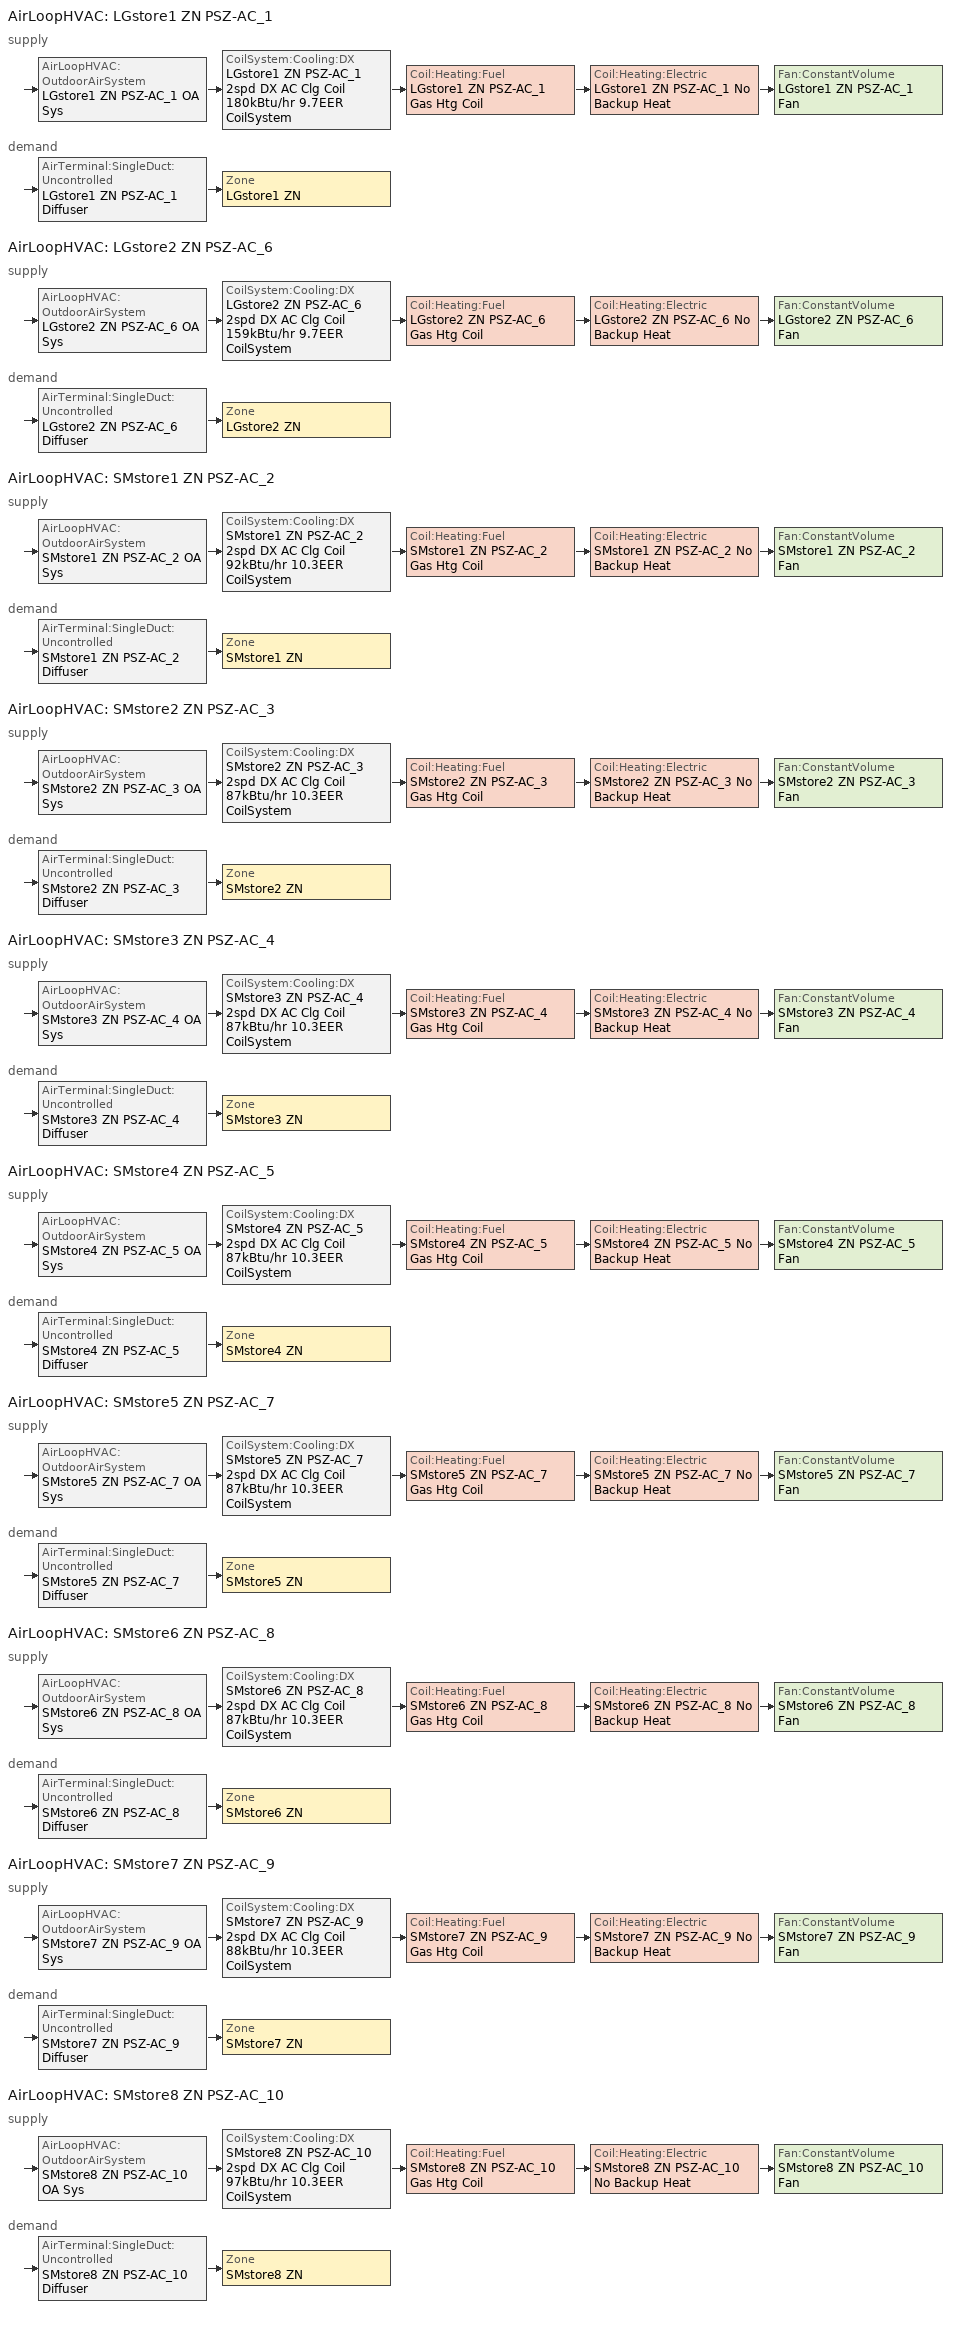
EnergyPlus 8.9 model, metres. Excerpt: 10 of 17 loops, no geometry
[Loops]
AirLoopHVAC 'LGstore1 ZN PSZ-AC_1'
 supply: AirLoopHVAC:OutdoorAirSystem 'LGstore1 ZN PSZ-AC_1 OA Sys' > CoilSystem:Cooling:DX 'LGstore1 ZN PSZ-AC_1 2spd DX AC Clg Coil 180kBtu/hr 9.7EER CoilSystem' > Coil:Heating:Fuel 'LGstore1 ZN PSZ-AC_1 Gas Htg Coil' > Coil:Heating:Electric 'LGstore1 ZN PSZ-AC_1 No Backup Heat' > Fan:ConstantVolume 'LGstore1 ZN PSZ-AC_1 Fan'
 demand: AirTerminal:SingleDuct:Uncontrolled 'LGstore1 ZN PSZ-AC_1 Diffuser' > Zone 'LGstore1 ZN'
AirLoopHVAC 'LGstore2 ZN PSZ-AC_6'
 supply: AirLoopHVAC:OutdoorAirSystem 'LGstore2 ZN PSZ-AC_6 OA Sys' > CoilSystem:Cooling:DX 'LGstore2 ZN PSZ-AC_6 2spd DX AC Clg Coil 159kBtu/hr 9.7EER CoilSystem' > Coil:Heating:Fuel 'LGstore2 ZN PSZ-AC_6 Gas Htg Coil' > Coil:Heating:Electric 'LGstore2 ZN PSZ-AC_6 No Backup Heat' > Fan:ConstantVolume 'LGstore2 ZN PSZ-AC_6 Fan'
 demand: AirTerminal:SingleDuct:Uncontrolled 'LGstore2 ZN PSZ-AC_6 Diffuser' > Zone 'LGstore2 ZN'
AirLoopHVAC 'SMstore1 ZN PSZ-AC_2'
 supply: AirLoopHVAC:OutdoorAirSystem 'SMstore1 ZN PSZ-AC_2 OA Sys' > CoilSystem:Cooling:DX 'SMstore1 ZN PSZ-AC_2 2spd DX AC Clg Coil 92kBtu/hr 10.3EER CoilSystem' > Coil:Heating:Fuel 'SMstore1 ZN PSZ-AC_2 Gas Htg Coil' > Coil:Heating:Electric 'SMstore1 ZN PSZ-AC_2 No Backup Heat' > Fan:ConstantVolume 'SMstore1 ZN PSZ-AC_2 Fan'
 demand: AirTerminal:SingleDuct:Uncontrolled 'SMstore1 ZN PSZ-AC_2 Diffuser' > Zone 'SMstore1 ZN'
AirLoopHVAC 'SMstore2 ZN PSZ-AC_3'
 supply: AirLoopHVAC:OutdoorAirSystem 'SMstore2 ZN PSZ-AC_3 OA Sys' > CoilSystem:Cooling:DX 'SMstore2 ZN PSZ-AC_3 2spd DX AC Clg Coil 87kBtu/hr 10.3EER CoilSystem' > Coil:Heating:Fuel 'SMstore2 ZN PSZ-AC_3 Gas Htg Coil' > Coil:Heating:Electric 'SMstore2 ZN PSZ-AC_3 No Backup Heat' > Fan:ConstantVolume 'SMstore2 ZN PSZ-AC_3 Fan'
 demand: AirTerminal:SingleDuct:Uncontrolled 'SMstore2 ZN PSZ-AC_3 Diffuser' > Zone 'SMstore2 ZN'
AirLoopHVAC 'SMstore3 ZN PSZ-AC_4'
 supply: AirLoopHVAC:OutdoorAirSystem 'SMstore3 ZN PSZ-AC_4 OA Sys' > CoilSystem:Cooling:DX 'SMstore3 ZN PSZ-AC_4 2spd DX AC Clg Coil 87kBtu/hr 10.3EER CoilSystem' > Coil:Heating:Fuel 'SMstore3 ZN PSZ-AC_4 Gas Htg Coil' > Coil:Heating:Electric 'SMstore3 ZN PSZ-AC_4 No Backup Heat' > Fan:ConstantVolume 'SMstore3 ZN PSZ-AC_4 Fan'
 demand: AirTerminal:SingleDuct:Uncontrolled 'SMstore3 ZN PSZ-AC_4 Diffuser' > Zone 'SMstore3 ZN'
AirLoopHVAC 'SMstore4 ZN PSZ-AC_5'
 supply: AirLoopHVAC:OutdoorAirSystem 'SMstore4 ZN PSZ-AC_5 OA Sys' > CoilSystem:Cooling:DX 'SMstore4 ZN PSZ-AC_5 2spd DX AC Clg Coil 87kBtu/hr 10.3EER CoilSystem' > Coil:Heating:Fuel 'SMstore4 ZN PSZ-AC_5 Gas Htg Coil' > Coil:Heating:Electric 'SMstore4 ZN PSZ-AC_5 No Backup Heat' > Fan:ConstantVolume 'SMstore4 ZN PSZ-AC_5 Fan'
 demand: AirTerminal:SingleDuct:Uncontrolled 'SMstore4 ZN PSZ-AC_5 Diffuser' > Zone 'SMstore4 ZN'
AirLoopHVAC 'SMstore5 ZN PSZ-AC_7'
 supply: AirLoopHVAC:OutdoorAirSystem 'SMstore5 ZN PSZ-AC_7 OA Sys' > CoilSystem:Cooling:DX 'SMstore5 ZN PSZ-AC_7 2spd DX AC Clg Coil 87kBtu/hr 10.3EER CoilSystem' > Coil:Heating:Fuel 'SMstore5 ZN PSZ-AC_7 Gas Htg Coil' > Coil:Heating:Electric 'SMstore5 ZN PSZ-AC_7 No Backup Heat' > Fan:ConstantVolume 'SMstore5 ZN PSZ-AC_7 Fan'
 demand: AirTerminal:SingleDuct:Uncontrolled 'SMstore5 ZN PSZ-AC_7 Diffuser' > Zone 'SMstore5 ZN'
AirLoopHVAC 'SMstore6 ZN PSZ-AC_8'
 supply: AirLoopHVAC:OutdoorAirSystem 'SMstore6 ZN PSZ-AC_8 OA Sys' > CoilSystem:Cooling:DX 'SMstore6 ZN PSZ-AC_8 2spd DX AC Clg Coil 87kBtu/hr 10.3EER CoilSystem' > Coil:Heating:Fuel 'SMstore6 ZN PSZ-AC_8 Gas Htg Coil' > Coil:Heating:Electric 'SMstore6 ZN PSZ-AC_8 No Backup Heat' > Fan:ConstantVolume 'SMstore6 ZN PSZ-AC_8 Fan'
 demand: AirTerminal:SingleDuct:Uncontrolled 'SMstore6 ZN PSZ-AC_8 Diffuser' > Zone 'SMstore6 ZN'
AirLoopHVAC 'SMstore7 ZN PSZ-AC_9'
 supply: AirLoopHVAC:OutdoorAirSystem 'SMstore7 ZN PSZ-AC_9 OA Sys' > CoilSystem:Cooling:DX 'SMstore7 ZN PSZ-AC_9 2spd DX AC Clg Coil 88kBtu/hr 10.3EER CoilSystem' > Coil:Heating:Fuel 'SMstore7 ZN PSZ-AC_9 Gas Htg Coil' > Coil:Heating:Electric 'SMstore7 ZN PSZ-AC_9 No Backup Heat' > Fan:ConstantVolume 'SMstore7 ZN PSZ-AC_9 Fan'
 demand: AirTerminal:SingleDuct:Uncontrolled 'SMstore7 ZN PSZ-AC_9 Diffuser' > Zone 'SMstore7 ZN'
AirLoopHVAC 'SMstore8 ZN PSZ-AC_10'
 supply: AirLoopHVAC:OutdoorAirSystem 'SMstore8 ZN PSZ-AC_10 OA Sys' > CoilSystem:Cooling:DX 'SMstore8 ZN PSZ-AC_10 2spd DX AC Clg Coil 97kBtu/hr 10.3EER CoilSystem' > Coil:Heating:Fuel 'SMstore8 ZN PSZ-AC_10 Gas Htg Coil' > Coil:Heating:Electric 'SMstore8 ZN PSZ-AC_10 No Backup Heat' > Fan:ConstantVolume 'SMstore8 ZN PSZ-AC_10 Fan'
 demand: AirTerminal:SingleDuct:Uncontrolled 'SMstore8 ZN PSZ-AC_10 Diffuser' > Zone 'SMstore8 ZN'
[ZoneControl:Thermostat] Control Object Type 1=ThermostatSetpoint:DualSetpoint
Name | Zone or ZoneList | Control Type Schedule | Control Name 1
LGstore1 ZN Thermostat | LGstore1 ZN | LGstore1 ZN Thermostat Schedule | StripMall Strip mall - type 1 Thermostat 1
LGstore2 ZN Thermostat | LGstore2 ZN | LGstore2 ZN Thermostat Schedule | StripMall Strip mall - type 3 Thermostat 1
SMstore1 ZN Thermostat | SMstore1 ZN | SMstore1 ZN Thermostat Schedule | StripMall Strip mall - type 1 Thermostat 2
SMstore2 ZN Thermostat | SMstore2 ZN | SMstore2 ZN Thermostat Schedule | StripMall Strip mall - type 2 Thermostat 1
SMstore3 ZN Thermostat | SMstore3 ZN | SMstore3 ZN Thermostat Schedule | StripMall Strip mall - type 2 Thermostat 2
SMstore4 ZN Thermostat | SMstore4 ZN | SMstore4 ZN Thermostat Schedule | StripMall Strip mall - type 2 Thermostat 3
SMstore5 ZN Thermostat | SMstore5 ZN | SMstore5 ZN Thermostat Schedule | StripMall Strip mall - type 3 Thermostat 2
SMstore6 ZN Thermostat | SMstore6 ZN | SMstore6 ZN Thermostat Schedule | StripMall Strip mall - type 3 Thermostat 3
SMstore7 ZN Thermostat | SMstore7 ZN | SMstore7 ZN Thermostat Schedule | StripMall Strip mall - type 3 Thermostat 4
SMstore8 ZN Thermostat | SMstore8 ZN | SMstore8 ZN Thermostat Schedule | StripMall Strip mall - type 3 Thermostat 5
[ThermostatSetpoint:DualSetpoint]
Name | Heating Setpoint Temperature Schedule | Cooling Setpoint Temperature Schedule
StripMall Strip mall - type 1 Thermostat 1; StripMall Strip mall - type 1 Thermostat 2 | RetailStripmall Type1_HTGSETP_SCH_NO_OPTIMUM | RetailStripmall Type1_CLGSETP_SCH_NO_SETBACK
StripMall Strip mall - type 3 Thermostat 1; StripMall Strip mall - type 3 Thermostat 2; StripMall Strip mall - type 3 Thermostat 3; StripMall Strip mall - type 3 Thermostat 4; StripMall Strip mall - type 3 Thermostat 5 | RetailStripmall Type3_HTGSETP_SCH_NO_OPTIMUM | RetailStripmall Type3_CLGSETP_SCH_NO_SETBACK
StripMall Strip mall - type 2 Thermostat 1; StripMall Strip mall - type 2 Thermostat 2; StripMall Strip mall - type 2 Thermostat 3 | RetailStripmall Type2_HTGSETP_SCH_NO_OPTIMUM | RetailStripmall Type2_CLGSETP_SCH_NO_SETBACK
[AirTerminal:SingleDuct:Uncontrolled] Availability Schedule=Always On Discrete; Maximum Air Flow Rate {m3/s}=AutoSize
LGstore1 ZN PSZ-AC_1 Diffuser; LGstore2 ZN PSZ-AC_6 Diffuser; SMstore1 ZN PSZ-AC_2 Diffuser; SMstore2 ZN PSZ-AC_3 Diffuser; SMstore3 ZN PSZ-AC_4 Diffuser; SMstore4 ZN PSZ-AC_5 Diffuser; SMstore5 ZN PSZ-AC_7 Diffuser; SMstore6 ZN PSZ-AC_8 Diffuser; SMstore7 ZN PSZ-AC_9 Diffuser; SMstore8 ZN PSZ-AC_10 Diffuser
[Zone equipment]
LGstore1 ZN: LGstore1 ZN PSZ-AC_1 Diffuser
LGstore2 ZN: LGstore2 ZN PSZ-AC_6 Diffuser
SMstore1 ZN: SMstore1 ZN PSZ-AC_2 Diffuser
SMstore2 ZN: SMstore2 ZN PSZ-AC_3 Diffuser
SMstore3 ZN: SMstore3 ZN PSZ-AC_4 Diffuser
SMstore4 ZN: SMstore4 ZN PSZ-AC_5 Diffuser
SMstore5 ZN: SMstore5 ZN PSZ-AC_7 Diffuser
SMstore6 ZN: SMstore6 ZN PSZ-AC_8 Diffuser
SMstore7 ZN: SMstore7 ZN PSZ-AC_9 Diffuser
SMstore8 ZN: SMstore8 ZN PSZ-AC_10 Diffuser
[Sizing:Zone] Zone Cooling Design Supply Air Temperature Input Method=SupplyAirTemperature; Zone Cooling Design Supply Air Temperature {C}=12.8; Zone Cooling Design Supply Air Temperature Difference {deltaC}=11.11; Zone Heating Design Supply Air Temperature Input Method=SupplyAirTemperature; Zone Heating Design Supply Air Temperature {C}=40; Zone Heating Design Supply Air Temperature Difference {deltaC}=11.11; Zone Cooling Design Supply Air Humidity Ratio {kgWater/kgDryAir}=0.0085; Zone Heating Design Supply Air Humidity Ratio {kgWater/kgDryAir}=0.008; Cooling Design Air Flow Method=DesignDay; Cooling Design Air Flow Rate {m3/s}=0; Cooling Minimum Air Flow per Zone Floor Area {m3/s-m2}=0.000762; Cooling Minimum Air Flow {m3/s}=0; Cooling Minimum Air Flow Fraction=0; Heating Design Air Flow Method=DesignDay; Heating Design Air Flow Rate {m3/s}=0; Heating Maximum Air Flow per Zone Floor Area {m3/s-m2}=0.002032; Heating Maximum Air Flow {m3/s}=0.141576; Heating Maximum Air Flow Fraction=0.3; Account for Dedicated Outdoor Air System=No
Name | Design Specification Outdoor Air Object | Design Specification Zone Air Distribution Object
LGstore1 ZN | StripMall Strip mall - type 1 Ventilation | LGstore1 ZN Design Spec Zone Air Dist
LGstore2 ZN | StripMall Strip mall - type 3 Ventilation | LGstore2 ZN Design Spec Zone Air Dist
SMstore1 ZN | StripMall Strip mall - type 1 Ventilation | SMstore1 ZN Design Spec Zone Air Dist
SMstore2 ZN | StripMall Strip mall - type 2 Ventilation | SMstore2 ZN Design Spec Zone Air Dist
SMstore3 ZN | StripMall Strip mall - type 2 Ventilation | SMstore3 ZN Design Spec Zone Air Dist
SMstore4 ZN | StripMall Strip mall - type 2 Ventilation | SMstore4 ZN Design Spec Zone Air Dist
SMstore5 ZN | StripMall Strip mall - type 3 Ventilation | SMstore5 ZN Design Spec Zone Air Dist
SMstore6 ZN | StripMall Strip mall - type 3 Ventilation | SMstore6 ZN Design Spec Zone Air Dist
SMstore7 ZN | StripMall Strip mall - type 3 Ventilation | SMstore7 ZN Design Spec Zone Air Dist
SMstore8 ZN | StripMall Strip mall - type 3 Ventilation | SMstore8 ZN Design Spec Zone Air Dist
[DesignSpecification:ZoneAirDistribution] Zone Air Distribution Effectiveness in Cooling Mode=1; Zone Air Distribution Effectiveness in Heating Mode=1
LGstore1 ZN Design Spec Zone Air Dist; LGstore2 ZN Design Spec Zone Air Dist; SMstore1 ZN Design Spec Zone Air Dist; SMstore2 ZN Design Spec Zone Air Dist; SMstore3 ZN Design Spec Zone Air Dist; SMstore4 ZN Design Spec Zone Air Dist; SMstore5 ZN Design Spec Zone Air Dist; SMstore6 ZN Design Spec Zone Air Dist; SMstore7 ZN Design Spec Zone Air Dist; SMstore8 ZN Design Spec Zone Air Dist
[Controller:MechanicalVentilation] Availability Schedule=RetailStripmall Type1_FAN_SCH; Demand Controlled Ventilation=No; System Outdoor Air Method=ZoneSum
Name | Zone Name 1 | Design Specification Outdoor Air Object Name 1 | Design Specification Zone Air Distribution Object Name 1
Controller Mechanical Ventilation 1 | LGstore1 ZN | StripMall Strip mall - type 1 Ventilation | LGstore1 ZN Design Spec Zone Air Dist
Controller Mechanical Ventilation 6 | LGstore2 ZN | StripMall Strip mall - type 3 Ventilation | LGstore2 ZN Design Spec Zone Air Dist
Controller Mechanical Ventilation 2 | SMstore1 ZN | StripMall Strip mall - type 1 Ventilation | SMstore1 ZN Design Spec Zone Air Dist
Controller Mechanical Ventilation 3 | SMstore2 ZN | StripMall Strip mall - type 2 Ventilation | SMstore2 ZN Design Spec Zone Air Dist
Controller Mechanical Ventilation 4 | SMstore3 ZN | StripMall Strip mall - type 2 Ventilation | SMstore3 ZN Design Spec Zone Air Dist
Controller Mechanical Ventilation 5 | SMstore4 ZN | StripMall Strip mall - type 2 Ventilation | SMstore4 ZN Design Spec Zone Air Dist
Controller Mechanical Ventilation 7 | SMstore5 ZN | StripMall Strip mall - type 3 Ventilation | SMstore5 ZN Design Spec Zone Air Dist
Controller Mechanical Ventilation 8 | SMstore6 ZN | StripMall Strip mall - type 3 Ventilation | SMstore6 ZN Design Spec Zone Air Dist
Controller Mechanical Ventilation 9 | SMstore7 ZN | StripMall Strip mall - type 3 Ventilation | SMstore7 ZN Design Spec Zone Air Dist
Controller Mechanical Ventilation 10 | SMstore8 ZN | StripMall Strip mall - type 3 Ventilation | SMstore8 ZN Design Spec Zone Air Dist
[DesignSpecification:OutdoorAir] Outdoor Air Method=Sum; Outdoor Air Flow per Person {m3/s-person}=0; Outdoor Air Flow per Zone Floor Area {m3/s-m2}=0.001524; Outdoor Air Flow per Zone {m3/s}=0; Outdoor Air Flow Air Changes per Hour {1/hr}=0
StripMall Strip mall - type 1 Ventilation; StripMall Strip mall - type 3 Ventilation; StripMall Strip mall - type 2 Ventilation
[AirLoopHVAC] Design Supply Air Flow Rate {m3/s}=AutoSize
LGstore1 ZN PSZ-AC_1; LGstore2 ZN PSZ-AC_6; SMstore1 ZN PSZ-AC_2; SMstore2 ZN PSZ-AC_3; SMstore3 ZN PSZ-AC_4; SMstore4 ZN PSZ-AC_5; SMstore5 ZN PSZ-AC_7; SMstore6 ZN PSZ-AC_8; SMstore7 ZN PSZ-AC_9; SMstore8 ZN PSZ-AC_10
[Sizing:System] Type of Load to Size On=Sensible; Design Outdoor Air Flow Rate {m3/s}=Autosize; Central Heating Maximum System Air Flow Ratio=1; Preheat Design Temperature {C}=7; Preheat Design Humidity Ratio {kgWater/kgDryAir}=0.008; Precool Design Temperature {C}=12.8; Precool Design Humidity Ratio {kgWater/kgDryAir}=0.008; Central Cooling Design Supply Air Temperature {C}=12.8; Central Heating Design Supply Air Temperature {C}=40; Type of Zone Sum to Use=Coincident; 100% Outdoor Air in Cooling=No; 100% Outdoor Air in Heating=No; Central Cooling Design Supply Air Humidity Ratio {kgWater/kgDryAir}=0.0085; Central Heating Design Supply Air Humidity Ratio {kgWater/kgDryAir}=0.008; Cooling Supply Air Flow Rate Method=DesignDay; Cooling Supply Air Flow Rate {m3/s}=0; Cooling Supply Air Flow Rate Per Floor Area {m3/s-m2}=0.00996765; Cooling Fraction of Autosized Cooling Supply Air Flow Rate=1; Cooling Supply Air Flow Rate Per Unit Cooling Capacity {m3/s-W}=3.94755e-05; Heating Supply Air Flow Rate Method=DesignDay; Heating Supply Air Flow Rate {m3/s}=0; Heating Supply Air Flow Rate Per Floor Area {m3/s-m2}=0.00996765; Heating Fraction of Autosized Heating Supply Air Flow Rate=1; Heating Fraction of Autosized Cooling Supply Air Flow Rate=1; Heating Supply Air Flow Rate Per Unit Heating Capacity {m3/s-W}=3.15882e-05; System Outdoor Air Method=ZoneSum; Zone Maximum Outdoor Air Fraction=1; Cooling Design Capacity Method=CoolingDesignCapacity; Cooling Design Capacity {W}=Autosize; Cooling Design Capacity Per Floor Area {W/m2}=234.7; Fraction of Autosized Cooling Design Capacity=1; Heating Design Capacity Method=HeatingDesignCapacity; Heating Design Capacity {W}=Autosize; Heating Design Capacity Per Floor Area {W/m2}=157; Fraction of Autosized Heating Design Capacity=1; Central Cooling Capacity Control Method=OnOff
LGstore1 ZN PSZ-AC_1; LGstore2 ZN PSZ-AC_6; SMstore1 ZN PSZ-AC_2; SMstore2 ZN PSZ-AC_3; SMstore3 ZN PSZ-AC_4; SMstore4 ZN PSZ-AC_5; SMstore5 ZN PSZ-AC_7; SMstore6 ZN PSZ-AC_8; SMstore7 ZN PSZ-AC_9; SMstore8 ZN PSZ-AC_10
[Controller:OutdoorAir] Minimum Outdoor Air Flow Rate {m3/s}=0; Maximum Outdoor Air Flow Rate {m3/s}=Autosize; Economizer Control Type=DifferentialDryBulb; Economizer Control Action Type=ModulateFlow; Lockout Type=LockoutWithCompressor; Minimum Limit Type=FixedMinimum; Minimum Outdoor Air Schedule=RetailStripmall Type1_FAN_SCH; Maximum Fraction of Outdoor Air Schedule=RetailStandalone PSZ_Econ_MaxOAFrac_Sch; High Humidity Control=No; Control High Indoor Humidity Based on Outdoor Humidity Ratio=Yes; Heat Recovery Bypass Control Type=BypassWhenWithinEconomizerLimits
Name | Mechanical Ventilation Controller
LGstore1 ZN PSZ-AC_1 OA Sys Controller | Controller Mechanical Ventilation 1
LGstore2 ZN PSZ-AC_6 OA Sys Controller | Controller Mechanical Ventilation 6
SMstore1 ZN PSZ-AC_2 OA Sys Controller | Controller Mechanical Ventilation 2
SMstore2 ZN PSZ-AC_3 OA Sys Controller | Controller Mechanical Ventilation 3
SMstore3 ZN PSZ-AC_4 OA Sys Controller | Controller Mechanical Ventilation 4
SMstore4 ZN PSZ-AC_5 OA Sys Controller | Controller Mechanical Ventilation 5
SMstore5 ZN PSZ-AC_7 OA Sys Controller | Controller Mechanical Ventilation 7
SMstore6 ZN PSZ-AC_8 OA Sys Controller | Controller Mechanical Ventilation 8
SMstore7 ZN PSZ-AC_9 OA Sys Controller | Controller Mechanical Ventilation 9
SMstore8 ZN PSZ-AC_10 OA Sys Controller | Controller Mechanical Ventilation 10
[SetpointManager:MixedAir] Control Variable=Temperature
Node 21 OS Default SPM; Node 20 OS Default SPM; Node 19 OS Default SPM; Node 18 OS Default SPM; Node 81 OS Default SPM; Node 80 OS Default SPM; Node 79 OS Default SPM; Node 78 OS Default SPM; Node 33 OS Default SPM; Node 32 OS Default SPM; Node 31 OS Default SPM; Node 30 OS Default SPM; Node 45 OS Default SPM; Node 44 OS Default SPM; Node 43 OS Default SPM; Node 42 OS Default SPM; Node 57 OS Default SPM; Node 56 OS Default SPM; Node 55 OS Default SPM; Node 54 OS Default SPM; Node 69 OS Default SPM; Node 68 OS Default SPM; Node 67 OS Default SPM; Node 66 OS Default SPM; Node 93 OS Default SPM; Node 92 OS Default SPM; Node 91 OS Default SPM; Node 90 OS Default SPM; Node 105 OS Default SPM; Node 104 OS Default SPM; Node 103 OS Default SPM; Node 102 OS Default SPM; Node 117 OS Default SPM; Node 116 OS Default SPM; Node 115 OS Default SPM; Node 114 OS Default SPM; Node 129 OS Default SPM; Node 128 OS Default SPM; Node 127 OS Default SPM; Node 126 OS Default SPM
[CoilSystem:Cooling:DX] Availability Schedule=Always On Discrete
Name | Cooling Coil
LGstore1 ZN PSZ-AC_1 2spd DX AC Clg Coil 180kBtu/hr 9.7EER CoilSystem | LGstore1 ZN PSZ-AC_1 2spd DX AC Clg Coil 180kBtu/hr 9.7EER
LGstore2 ZN PSZ-AC_6 2spd DX AC Clg Coil 159kBtu/hr 9.7EER CoilSystem | LGstore2 ZN PSZ-AC_6 2spd DX AC Clg Coil 159kBtu/hr 9.7EER
SMstore1 ZN PSZ-AC_2 2spd DX AC Clg Coil 92kBtu/hr 10.3EER CoilSystem | SMstore1 ZN PSZ-AC_2 2spd DX AC Clg Coil 92kBtu/hr 10.3EER
SMstore2 ZN PSZ-AC_3 2spd DX AC Clg Coil 87kBtu/hr 10.3EER CoilSystem | SMstore2 ZN PSZ-AC_3 2spd DX AC Clg Coil 87kBtu/hr 10.3EER
SMstore3 ZN PSZ-AC_4 2spd DX AC Clg Coil 87kBtu/hr 10.3EER CoilSystem | SMstore3 ZN PSZ-AC_4 2spd DX AC Clg Coil 87kBtu/hr 10.3EER
SMstore4 ZN PSZ-AC_5 2spd DX AC Clg Coil 87kBtu/hr 10.3EER CoilSystem | SMstore4 ZN PSZ-AC_5 2spd DX AC Clg Coil 87kBtu/hr 10.3EER
SMstore5 ZN PSZ-AC_7 2spd DX AC Clg Coil 87kBtu/hr 10.3EER CoilSystem | SMstore5 ZN PSZ-AC_7 2spd DX AC Clg Coil 87kBtu/hr 10.3EER
SMstore6 ZN PSZ-AC_8 2spd DX AC Clg Coil 87kBtu/hr 10.3EER CoilSystem | SMstore6 ZN PSZ-AC_8 2spd DX AC Clg Coil 87kBtu/hr 10.3EER
SMstore7 ZN PSZ-AC_9 2spd DX AC Clg Coil 88kBtu/hr 10.3EER CoilSystem | SMstore7 ZN PSZ-AC_9 2spd DX AC Clg Coil 88kBtu/hr 10.3EER
SMstore8 ZN PSZ-AC_10 2spd DX AC Clg Coil 97kBtu/hr 10.3EER CoilSystem | SMstore8 ZN PSZ-AC_10 2spd DX AC Clg Coil 97kBtu/hr 10.3EER
[Coil:Cooling:DX:TwoSpeed] Availability Schedule=Always On Discrete; High Speed Gross Rated Total Cooling Capacity {W}=Autosize; High Speed Rated Sensible Heat Ratio=Autosize; High Speed Rated Air Flow Rate {m3/s}=Autosize; Total Cooling Capacity Function of Temperature Curve=CoilClgDXQRatio_fTwbToadbSI; Total Cooling Capacity Function of Flow Fraction Curve=CoilClgDXSnglQRatio_fCFMRatio; Energy Input Ratio Function of Temperature Curve=CoilClgDXEIRRatio_fTwbToadbSI; Energy Input Ratio Function of Flow Fraction Curve=CoilClgDXSnglEIRRatio_fCFMRatio; Part Load Fraction Correlation Curve=CoilClgDXEIRRatio_fQFrac; Low Speed Gross Rated Total Cooling Capacity {W}=Autosize; Low Speed Gross Rated Sensible Heat Ratio=0.69; Low Speed Rated Air Flow Rate {m3/s}=Autosize; Low Speed Total Cooling Capacity Function of Temperature Curve=CoilClgDXQRatio_fTwbToadbSI; Low Speed Energy Input Ratio Function of Temperature Curve=CoilClgDXEIRRatio_fTwbToadbSI; Condenser Type=AirCooled; High Speed Evaporative Condenser Effectiveness=0; High Speed Evaporative Condenser Air Flow Rate {m3/s}=Autosize; High Speed Evaporative Condenser Pump Rated Power Consumption {W}=Autosize; Low Speed Evaporative Condenser Effectiveness=0; Low Speed Evaporative Condenser Air Flow Rate {m3/s}=Autosize; Low Speed Evaporative Condenser Pump Rated Power Consumption {W}=Autosize; Basin Heater Capacity {W/K}=10; Basin Heater Setpoint Temperature {C}=2
Name | High Speed Gross Rated Cooling COP {W/W} | Low Speed Gross Rated Cooling COP {W/W}
LGstore1 ZN PSZ-AC_1 2spd DX AC Clg Coil 180kBtu/hr 9.7EER | 3.41512 | 3.41512
LGstore2 ZN PSZ-AC_6 2spd DX AC Clg Coil 159kBtu/hr 9.7EER | 3.39952 | 3.39952
SMstore1 ZN PSZ-AC_2 2spd DX AC Clg Coil 92kBtu/hr 10.3EER | 3.55566 | 3.55566
SMstore2 ZN PSZ-AC_3 2spd DX AC Clg Coil 87kBtu/hr 10.3EER | 3.5518 | 3.5518
SMstore3 ZN PSZ-AC_4 2spd DX AC Clg Coil 87kBtu/hr 10.3EER | 3.55149 | 3.55149
SMstore4 ZN PSZ-AC_5 2spd DX AC Clg Coil 87kBtu/hr 10.3EER | 3.55129 | 3.55129
SMstore5 ZN PSZ-AC_7 2spd DX AC Clg Coil 87kBtu/hr 10.3EER | 3.55205 | 3.55205
SMstore6 ZN PSZ-AC_8 2spd DX AC Clg Coil 87kBtu/hr 10.3EER | 3.552 | 3.552
SMstore7 ZN PSZ-AC_9 2spd DX AC Clg Coil 88kBtu/hr 10.3EER | 3.55253 | 3.55253
SMstore8 ZN PSZ-AC_10 2spd DX AC Clg Coil 97kBtu/hr 10.3EER | 3.55933 | 3.55933
[Coil:Heating:Fuel] Availability Schedule=Always On Discrete; Fuel Type=NaturalGas; Burner Efficiency=0.8; Nominal Capacity {W}=AutoSize; Parasitic Electric Load {W}=0; Parasitic Fuel Load {W}=0
LGstore1 ZN PSZ-AC_1 Gas Htg Coil; LGstore2 ZN PSZ-AC_6 Gas Htg Coil; SMstore1 ZN PSZ-AC_2 Gas Htg Coil; SMstore2 ZN PSZ-AC_3 Gas Htg Coil; SMstore3 ZN PSZ-AC_4 Gas Htg Coil; SMstore4 ZN PSZ-AC_5 Gas Htg Coil; SMstore5 ZN PSZ-AC_7 Gas Htg Coil; SMstore6 ZN PSZ-AC_8 Gas Htg Coil; SMstore7 ZN PSZ-AC_9 Gas Htg Coil; SMstore8 ZN PSZ-AC_10 Gas Htg Coil
[Coil:Heating:Electric] Availability Schedule=Always Off Discrete; Efficiency=1; Nominal Capacity {W}=0
LGstore1 ZN PSZ-AC_1 No Backup Heat; LGstore2 ZN PSZ-AC_6 No Backup Heat; SMstore1 ZN PSZ-AC_2 No Backup Heat; SMstore2 ZN PSZ-AC_3 No Backup Heat; SMstore3 ZN PSZ-AC_4 No Backup Heat; SMstore4 ZN PSZ-AC_5 No Backup Heat; SMstore5 ZN PSZ-AC_7 No Backup Heat; SMstore6 ZN PSZ-AC_8 No Backup Heat; SMstore7 ZN PSZ-AC_9 No Backup Heat; SMstore8 ZN PSZ-AC_10 No Backup Heat
[Fan:ConstantVolume] Availability Schedule=RetailStripmall Type1_FAN_SCH; Pressure Rise {Pa}=622.722; Maximum Flow Rate {m3/s}=AutoSize; Motor In Airstream Fraction=1
Name | Fan Total Efficiency | Motor Efficiency
LGstore1 ZN PSZ-AC_1 Fan; LGstore2 ZN PSZ-AC_6 Fan | 0.56875 | 0.875
SMstore1 ZN PSZ-AC_2 Fan; SMstore2 ZN PSZ-AC_3 Fan; SMstore3 ZN PSZ-AC_4 Fan; SMstore4 ZN PSZ-AC_5 Fan; SMstore5 ZN PSZ-AC_7 Fan; SMstore6 ZN PSZ-AC_8 Fan; SMstore7 ZN PSZ-AC_9 Fan; SMstore8 ZN PSZ-AC_10 Fan | 0.546 | 0.84
[SetpointManager:SingleZone:Reheat] Control Variable=Temperature; Minimum Supply Air Temperature {C}=10; Maximum Supply Air Temperature {C}=50
Name | Control Zone
Setpoint Manager Single Zone Reheat 1 | LGstore1 ZN
Setpoint Manager Single Zone Reheat 6 | LGstore2 ZN
Setpoint Manager Single Zone Reheat 2 | SMstore1 ZN
Setpoint Manager Single Zone Reheat 3 | SMstore2 ZN
Setpoint Manager Single Zone Reheat 4 | SMstore3 ZN
Setpoint Manager Single Zone Reheat 5 | SMstore4 ZN
Setpoint Manager Single Zone Reheat 7 | SMstore5 ZN
Setpoint Manager Single Zone Reheat 8 | SMstore6 ZN
Setpoint Manager Single Zone Reheat 9 | SMstore7 ZN
Setpoint Manager Single Zone Reheat 10 | SMstore8 ZN
[Schedule:Compact]
LGstore1 ZN Thermostat Schedule; LGstore2 ZN Thermostat Schedule; SMstore1 ZN Thermostat Schedule; SMstore2 ZN Thermostat Schedule; SMstore3 ZN Thermostat Schedule; SMstore4 ZN Thermostat Schedule; SMstore5 ZN Thermostat Schedule; SMstore6 ZN Thermostat Schedule; SMstore7 ZN Thermostat Schedule; SMstore8 ZN Thermostat Schedule: Through: 12/31, For: AllDays, Until: 24:00, 4
[Schedule:Day:Interval]
RetailStripmall Type1_HTGSETP_SCH_NO_OPTIMUM Default; RetailStripmall Type1_HTGSETP_SCH_NO_OPTIMUM Default|Sat|Fri Day: No, 08:00, 15.56, 24:00, 21.11
RetailStripmall Type1_HTGSETP_SCH_NO_OPTIMUM Mon|Tue|Wed|Thu Day: No, 01:00, 21.11, 08:00, 15.56, 24:00, 21.11
RetailStripmall Type1_HTGSETP_SCH_NO_OPTIMUM Summer Design Day; RetailStripmall Type3_HTGSETP_SCH_NO_OPTIMUM Summer Design Day; RetailStripmall Type2_HTGSETP_SCH_NO_OPTIMUM Summer Design Day: No, 24:00, 15.56
RetailStripmall Type1_HTGSETP_SCH_NO_OPTIMUM Winter Design Day: No, 01:00, 21.11, 08:00, 15.56, 09:00, 18.33, 24:00, 21.11
RetailStripmall Type1_CLGSETP_SCH_NO_SETBACK Default; RetailStripmall Type1_CLGSETP_SCH_NO_SETBACK Default|Sat|Fri|Mon|Tue|Wed|Thu Day; RetailStripmall Type3_CLGSETP_SCH_NO_SETBACK Default; RetailStripmall Type3_CLGSETP_SCH_NO_SETBACK Default|Sat|Wkdy Day; RetailStripmall Type2_CLGSETP_SCH_NO_SETBACK Default; RetailStripmall Type2_CLGSETP_SCH_NO_SETBACK Default|Sat|Wkdy Day: No, 24:00, 23.89
RetailStripmall Type1_CLGSETP_SCH_NO_SETBACK Summer Design Day: No, 08:00, 29.44, 09:00, 26.67, 24:00, 23.89
RetailStripmall Type1_CLGSETP_SCH_NO_SETBACK Winter Design Day; RetailStripmall Type3_CLGSETP_SCH_NO_SETBACK Winter Design Day; RetailStripmall Type2_CLGSETP_SCH_NO_SETBACK Winter Design Day: No, 24:00, 29.44
RetailStripmall Type1_FAN_SCH Default; RetailStripmall Type1_FAN_SCH Default|SmrDsn|Mon|Tue|Wed|Thu Day; RetailStripmall Type1_FAN_SCH Summer Design Day: No, 08:00, 0, 24:00, 1
RetailStripmall Type1_FAN_SCH WntrDsn|Sat|Fri Day; RetailStripmall Type1_FAN_SCH Winter Design Day: No, 01:00, 1, 08:00, 0, 24:00, 1
RetailStripmall Type3_HTGSETP_SCH_NO_OPTIMUM Default: No, 09:00, 15.56, 18:00, 21.11, 24:00, 15.56
RetailStripmall Type3_HTGSETP_SCH_NO_OPTIMUM Wkdy Day: No, 08:00, 15.56, 21:00, 21.11, 24:00, 15.56
RetailStripmall Type3_HTGSETP_SCH_NO_OPTIMUM Sat Day: No, 08:00, 15.56, 19:00, 21.11, 24:00, 15.56
RetailStripmall Type3_HTGSETP_SCH_NO_OPTIMUM Winter Design Day: No, 08:00, 15.56, 09:00, 18.33, 21:00, 21.11, 24:00, 15.56
RetailStripmall Type3_CLGSETP_SCH_NO_SETBACK Summer Design Day: No, 08:00, 29.44, 09:00, 26.67, 21:00, 23.89, 24:00, 29.44
RetailStripmall Type2_HTGSETP_SCH_NO_OPTIMUM Default: No, 08:00, 15.56, 18:00, 21.11, 24:00, 15.56
RetailStripmall Type2_HTGSETP_SCH_NO_OPTIMUM Wkdy Day: No, 07:00, 15.56, 21:00, 21.11, 24:00, 15.56
RetailStripmall Type2_HTGSETP_SCH_NO_OPTIMUM Sat Day: No, 07:00, 15.56, 19:00, 21.11, 24:00, 15.56
RetailStripmall Type2_HTGSETP_SCH_NO_OPTIMUM Winter Design Day: No, 07:00, 15.56, 08:00, 18.33, 21:00, 21.11, 24:00, 15.56
RetailStripmall Type2_CLGSETP_SCH_NO_SETBACK Summer Design Day: No, 07:00, 29.44, 08:00, 26.67, 20:00, 23.89, 24:00, 29.44
RetailStandalone PSZ_Econ_MaxOAFrac_Sch Default; RetailStandalone PSZ_Econ_MaxOAFrac_Sch Summer Design Day; RetailStandalone PSZ_Econ_MaxOAFrac_Sch Winter Design Day: No, 24:00, 0.7
[Schedule:Week:Daily]
RetailStripmall Type1_HTGSETP_SCH_NO_OPTIMUM Week Rule - Jan1-Dec31: RetailStripmall Type1_HTGSETP_SCH_NO_OPTIMUM Default, RetailStripmall Type1_HTGSETP_SCH_NO_OPTIMUM Mon|Tue|Wed|Thu Day, RetailStripmall Type1_HTGSETP_SCH_NO_OPTIMUM Mon|Tue|Wed|Thu Day, RetailStripmall Type1_HTGSETP_SCH_NO_OPTIMUM Mon|Tue|Wed|Thu Day, RetailStripmall Type1_HTGSETP_SCH_NO_OPTIMUM Mon|Tue|Wed|Thu Day, RetailStripmall Type1_HTGSETP_SCH_NO_OPTIMUM Default|Sat|Fri Day, RetailStripmall Type1_HTGSETP_SCH_NO_OPTIMUM Default|Sat|Fri Day, RetailStripmall Type1_HTGSETP_SCH_NO_OPTIMUM Default, RetailStripmall Type1_HTGSETP_SCH_NO_OPTIMUM Summer Design Day, RetailStripmall Type1_HTGSETP_SCH_NO_OPTIMUM Winter Design Day, RetailStripmall Type1_HTGSETP_SCH_NO_OPTIMUM Default, RetailStripmall Type1_HTGSETP_SCH_NO_OPTIMUM Default
RetailStripmall Type1_CLGSETP_SCH_NO_SETBACK Week Rule - Jan1-Dec31: RetailStripmall Type1_CLGSETP_SCH_NO_SETBACK Default, RetailStripmall Type1_CLGSETP_SCH_NO_SETBACK Default|Sat|Fri|Mon|Tue|Wed|Thu Day, RetailStripmall Type1_CLGSETP_SCH_NO_SETBACK Default|Sat|Fri|Mon|Tue|Wed|Thu Day, RetailStripmall Type1_CLGSETP_SCH_NO_SETBACK Default|Sat|Fri|Mon|Tue|Wed|Thu Day, RetailStripmall Type1_CLGSETP_SCH_NO_SETBACK Default|Sat|Fri|Mon|Tue|Wed|Thu Day, RetailStripmall Type1_CLGSETP_SCH_NO_SETBACK Default|Sat|Fri|Mon|Tue|Wed|Thu Day, RetailStripmall Type1_CLGSETP_SCH_NO_SETBACK Default|Sat|Fri|Mon|Tue|Wed|Thu Day, RetailStripmall Type1_CLGSETP_SCH_NO_SETBACK Default, RetailStripmall Type1_CLGSETP_SCH_NO_SETBACK Summer Design Day, RetailStripmall Type1_CLGSETP_SCH_NO_SETBACK Winter Design Day, RetailStripmall Type1_CLGSETP_SCH_NO_SETBACK Default, RetailStripmall Type1_CLGSETP_SCH_NO_SETBACK Default
RetailStripmall Type1_FAN_SCH Week Rule - Jan1-Dec31: RetailStripmall Type1_FAN_SCH Default, RetailStripmall Type1_FAN_SCH Default|SmrDsn|Mon|Tue|Wed|Thu Day, RetailStripmall Type1_FAN_SCH Default|SmrDsn|Mon|Tue|Wed|Thu Day, RetailStripmall Type1_FAN_SCH Default|SmrDsn|Mon|Tue|Wed|Thu Day, RetailStripmall Type1_FAN_SCH Default|SmrDsn|Mon|Tue|Wed|Thu Day, RetailStripmall Type1_FAN_SCH WntrDsn|Sat|Fri Day, RetailStripmall Type1_FAN_SCH WntrDsn|Sat|Fri Day, RetailStripmall Type1_FAN_SCH Default, RetailStripmall Type1_FAN_SCH Summer Design Day, RetailStripmall Type1_FAN_SCH Winter Design Day, RetailStripmall Type1_FAN_SCH Default, RetailStripmall Type1_FAN_SCH Default
RetailStripmall Type3_HTGSETP_SCH_NO_OPTIMUM Week Rule - Jan1-Dec31: RetailStripmall Type3_HTGSETP_SCH_NO_OPTIMUM Default, RetailStripmall Type3_HTGSETP_SCH_NO_OPTIMUM Wkdy Day, RetailStripmall Type3_HTGSETP_SCH_NO_OPTIMUM Wkdy Day, RetailStripmall Type3_HTGSETP_SCH_NO_OPTIMUM Wkdy Day, RetailStripmall Type3_HTGSETP_SCH_NO_OPTIMUM Wkdy Day, RetailStripmall Type3_HTGSETP_SCH_NO_OPTIMUM Wkdy Day, RetailStripmall Type3_HTGSETP_SCH_NO_OPTIMUM Sat Day, RetailStripmall Type3_HTGSETP_SCH_NO_OPTIMUM Default, RetailStripmall Type3_HTGSETP_SCH_NO_OPTIMUM Summer Design Day, RetailStripmall Type3_HTGSETP_SCH_NO_OPTIMUM Winter Design Day, RetailStripmall Type3_HTGSETP_SCH_NO_OPTIMUM Default, RetailStripmall Type3_HTGSETP_SCH_NO_OPTIMUM Default
RetailStripmall Type3_CLGSETP_SCH_NO_SETBACK Week Rule - Jan1-Dec31: RetailStripmall Type3_CLGSETP_SCH_NO_SETBACK Default, RetailStripmall Type3_CLGSETP_SCH_NO_SETBACK Default|Sat|Wkdy Day, RetailStripmall Type3_CLGSETP_SCH_NO_SETBACK Default|Sat|Wkdy Day, RetailStripmall Type3_CLGSETP_SCH_NO_SETBACK Default|Sat|Wkdy Day, RetailStripmall Type3_CLGSETP_SCH_NO_SETBACK Default|Sat|Wkdy Day, RetailStripmall Type3_CLGSETP_SCH_NO_SETBACK Default|Sat|Wkdy Day, RetailStripmall Type3_CLGSETP_SCH_NO_SETBACK Default|Sat|Wkdy Day, RetailStripmall Type3_CLGSETP_SCH_NO_SETBACK Default, RetailStripmall Type3_CLGSETP_SCH_NO_SETBACK Summer Design Day, RetailStripmall Type3_CLGSETP_SCH_NO_SETBACK Winter Design Day, RetailStripmall Type3_CLGSETP_SCH_NO_SETBACK Default, RetailStripmall Type3_CLGSETP_SCH_NO_SETBACK Default
RetailStripmall Type2_HTGSETP_SCH_NO_OPTIMUM Week Rule - Jan1-Dec31: RetailStripmall Type2_HTGSETP_SCH_NO_OPTIMUM Default, RetailStripmall Type2_HTGSETP_SCH_NO_OPTIMUM Wkdy Day, RetailStripmall Type2_HTGSETP_SCH_NO_OPTIMUM Wkdy Day, RetailStripmall Type2_HTGSETP_SCH_NO_OPTIMUM Wkdy Day, RetailStripmall Type2_HTGSETP_SCH_NO_OPTIMUM Wkdy Day, RetailStripmall Type2_HTGSETP_SCH_NO_OPTIMUM Wkdy Day, RetailStripmall Type2_HTGSETP_SCH_NO_OPTIMUM Sat Day, RetailStripmall Type2_HTGSETP_SCH_NO_OPTIMUM Default, RetailStripmall Type2_HTGSETP_SCH_NO_OPTIMUM Summer Design Day, RetailStripmall Type2_HTGSETP_SCH_NO_OPTIMUM Winter Design Day, RetailStripmall Type2_HTGSETP_SCH_NO_OPTIMUM Default, RetailStripmall Type2_HTGSETP_SCH_NO_OPTIMUM Default
RetailStripmall Type2_CLGSETP_SCH_NO_SETBACK Week Rule - Jan1-Dec31: RetailStripmall Type2_CLGSETP_SCH_NO_SETBACK Default, RetailStripmall Type2_CLGSETP_SCH_NO_SETBACK Default|Sat|Wkdy Day, RetailStripmall Type2_CLGSETP_SCH_NO_SETBACK Default|Sat|Wkdy Day, RetailStripmall Type2_CLGSETP_SCH_NO_SETBACK Default|Sat|Wkdy Day, RetailStripmall Type2_CLGSETP_SCH_NO_SETBACK Default|Sat|Wkdy Day, RetailStripmall Type2_CLGSETP_SCH_NO_SETBACK Default|Sat|Wkdy Day, RetailStripmall Type2_CLGSETP_SCH_NO_SETBACK Default|Sat|Wkdy Day, RetailStripmall Type2_CLGSETP_SCH_NO_SETBACK Default, RetailStripmall Type2_CLGSETP_SCH_NO_SETBACK Summer Design Day, RetailStripmall Type2_CLGSETP_SCH_NO_SETBACK Winter Design Day, RetailStripmall Type2_CLGSETP_SCH_NO_SETBACK Default, RetailStripmall Type2_CLGSETP_SCH_NO_SETBACK Default
RetailStandalone PSZ_Econ_MaxOAFrac_Sch Week Rule - Jan1-Dec31: RetailStandalone PSZ_Econ_MaxOAFrac_Sch Default, RetailStandalone PSZ_Econ_MaxOAFrac_Sch Default, RetailStandalone PSZ_Econ_MaxOAFrac_Sch Default, RetailStandalone PSZ_Econ_MaxOAFrac_Sch Default, RetailStandalone PSZ_Econ_MaxOAFrac_Sch Default, RetailStandalone PSZ_Econ_MaxOAFrac_Sch Default, RetailStandalone PSZ_Econ_MaxOAFrac_Sch Default, RetailStandalone PSZ_Econ_MaxOAFrac_Sch Default, RetailStandalone PSZ_Econ_MaxOAFrac_Sch Summer Design Day, RetailStandalone PSZ_Econ_MaxOAFrac_Sch Winter Design Day, RetailStandalone PSZ_Econ_MaxOAFrac_Sch Default, RetailStandalone PSZ_Econ_MaxOAFrac_Sch Default
[Schedule:Year]
RetailStripmall Type1_HTGSETP_SCH_NO_OPTIMUM: RetailStripmall Type1_HTGSETP_SCH_NO_OPTIMUM Week Rule - Jan1-Dec31, 1, 1, 12, 31
RetailStripmall Type1_CLGSETP_SCH_NO_SETBACK: RetailStripmall Type1_CLGSETP_SCH_NO_SETBACK Week Rule - Jan1-Dec31, 1, 1, 12, 31
RetailStripmall Type1_FAN_SCH: RetailStripmall Type1_FAN_SCH Week Rule - Jan1-Dec31, 1, 1, 12, 31
RetailStripmall Type3_HTGSETP_SCH_NO_OPTIMUM: RetailStripmall Type3_HTGSETP_SCH_NO_OPTIMUM Week Rule - Jan1-Dec31, 1, 1, 12, 31
RetailStripmall Type3_CLGSETP_SCH_NO_SETBACK: RetailStripmall Type3_CLGSETP_SCH_NO_SETBACK Week Rule - Jan1-Dec31, 1, 1, 12, 31
RetailStripmall Type2_HTGSETP_SCH_NO_OPTIMUM: RetailStripmall Type2_HTGSETP_SCH_NO_OPTIMUM Week Rule - Jan1-Dec31, 1, 1, 12, 31
RetailStripmall Type2_CLGSETP_SCH_NO_SETBACK: RetailStripmall Type2_CLGSETP_SCH_NO_SETBACK Week Rule - Jan1-Dec31, 1, 1, 12, 31
RetailStandalone PSZ_Econ_MaxOAFrac_Sch: RetailStandalone PSZ_Econ_MaxOAFrac_Sch Week Rule - Jan1-Dec31, 1, 1, 12, 31
[Schedule:Constant]
Name | Hourly Value
Always Off Discrete | 0
Always On Discrete | 1
[Curve:Biquadratic] Minimum Value of x {BasedOnField A2}=13.89; Maximum Value of x {BasedOnField A2}=25; Minimum Value of y {BasedOnField A3}=23.89; Maximum Value of y {BasedOnField A3}=46.11; Minimum Curve Output {BasedOnField A4}=0.77
Name | Coefficient1 Constant | Coefficient2 x | Coefficient3 x**2 | Coefficient4 y | Coefficient5 y**2 | Coefficient6 x*y | Maximum Curve Output {BasedOnField A4}
CoilClgDXQRatio_fTwbToadbSI | 0.86779 | 0.014245 | 0.000554 | -0.007569 | 3.2e-005 | -0.000191 | 1.29
CoilClgDXEIRRatio_fTwbToadbSI | 0.116709 | 0.028458 | -0.000411 | 0.021422 | 0.000162 | -0.00068 | 1.33
[Curve:Quadratic]
Name | Coefficient1 Constant | Coefficient2 x | Coefficient3 x**2 | Minimum Value of x {BasedOnField A2} | Maximum Value of x {BasedOnField A2}
CoilClgDXSnglQRatio_fCFMRatio | 0.8 | 0.2 | 0 | 0.5 | 1.5
CoilClgDXSnglEIRRatio_fCFMRatio | 1.156 | -0.1816 | 0.0256 | 0 | 1
[Curve:Cubic]
CoilClgDXEIRRatio_fQFrac: Coefficient1 Constant=0; Coefficient2 x=5.1091; Coefficient3 x**2=-8.5515; Coefficient4 x**3=4.4744; Minimum Value of x {BasedOnField A2}=0.7; Maximum Value of x {BasedOnField A2}=1
